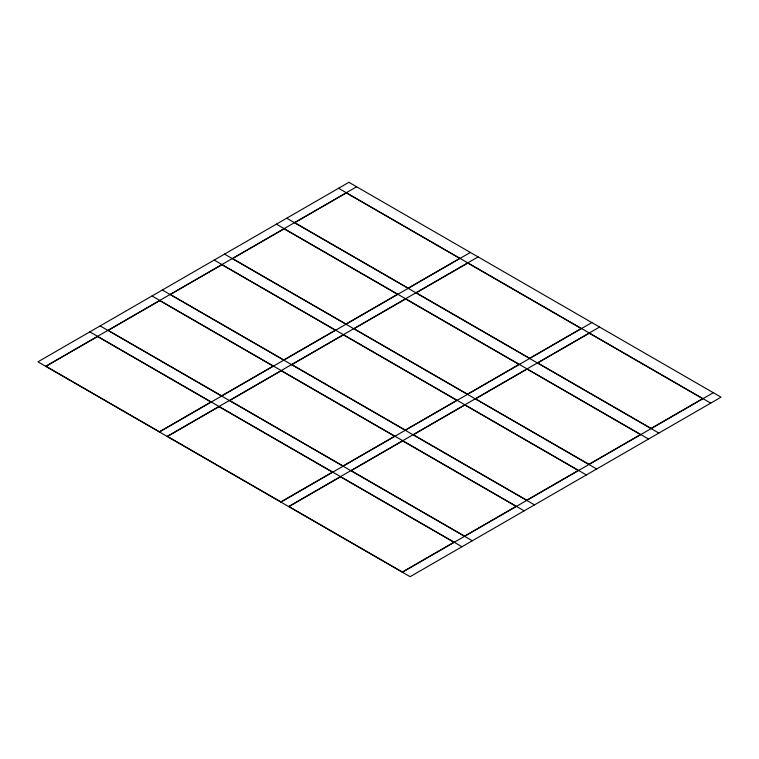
<?xml version="1.0" encoding="UTF-8"?>
<svg xmlns="http://www.w3.org/2000/svg" width="759" height="759" viewBox="0 0 759 759"><rect width="100%" height="100%" fill="white"/><g stroke="black" fill="none" stroke-linecap="round" stroke-linejoin="round"><path stroke-width="1.14" d="M45.682 366.293L356.626 186.771M159.428 431.956L470.362 252.443M167.16 436.425L478.094 256.903M280.906 502.097L591.84 322.575M288.638 506.557L599.572 327.044M402.374 572.229L713.318 392.707M338.58 188.26L710.737 403.124M286.703 218.213L658.859 433.076M276.39 224.161L648.547 439.034M224.512 254.113L596.678 468.977M214.199 260.071L586.365 474.935M162.322 290.023L534.488 504.887M152.018 295.972L524.175 510.835M100.141 325.924L472.297 540.788M89.828 331.873L461.984 546.746M348.893 182.312L37.95 361.825L410.107 576.688L721.05 397.175L348.893 182.312M97.56 336.531L46.005 366.293L159.428 431.776L210.983 402.014L97.56 336.531M159.751 300.621L108.195 330.393L221.609 395.866L273.164 366.104L159.751 300.621M221.932 264.72L170.377 294.483L283.8 359.965L335.355 330.203L221.932 264.72M284.122 228.82L232.567 258.582L345.99 324.065L397.545 294.302L284.122 228.82M346.313 192.909L294.758 222.681L408.181 288.164L459.736 258.392L346.313 192.909M219.038 406.663L167.483 436.425L280.906 501.908L332.461 472.145L219.038 406.663M281.228 370.753L229.673 400.524L343.087 466.007L394.642 436.235L281.228 370.753M343.41 334.852L291.854 364.614L405.278 430.097L456.833 400.335L343.41 334.852M405.6 298.951L354.045 328.713L467.468 394.196L519.023 364.434L405.6 298.951M467.791 263.041L416.236 292.813L529.649 358.295L581.204 328.524L467.791 263.041M340.516 476.794L288.961 506.557L402.374 572.039L453.929 542.277L340.516 476.794M402.697 440.894L351.142 470.656L464.565 536.139L516.12 506.376L402.697 440.894M464.887 404.983L413.332 434.755L526.755 500.238L578.311 470.466L464.887 404.983M527.078 369.083L475.523 398.845L588.937 464.328L640.492 434.565L527.078 369.083M589.259 333.182L537.704 362.944L651.127 428.427L702.682 398.665L589.259 333.182"/></g></svg>
